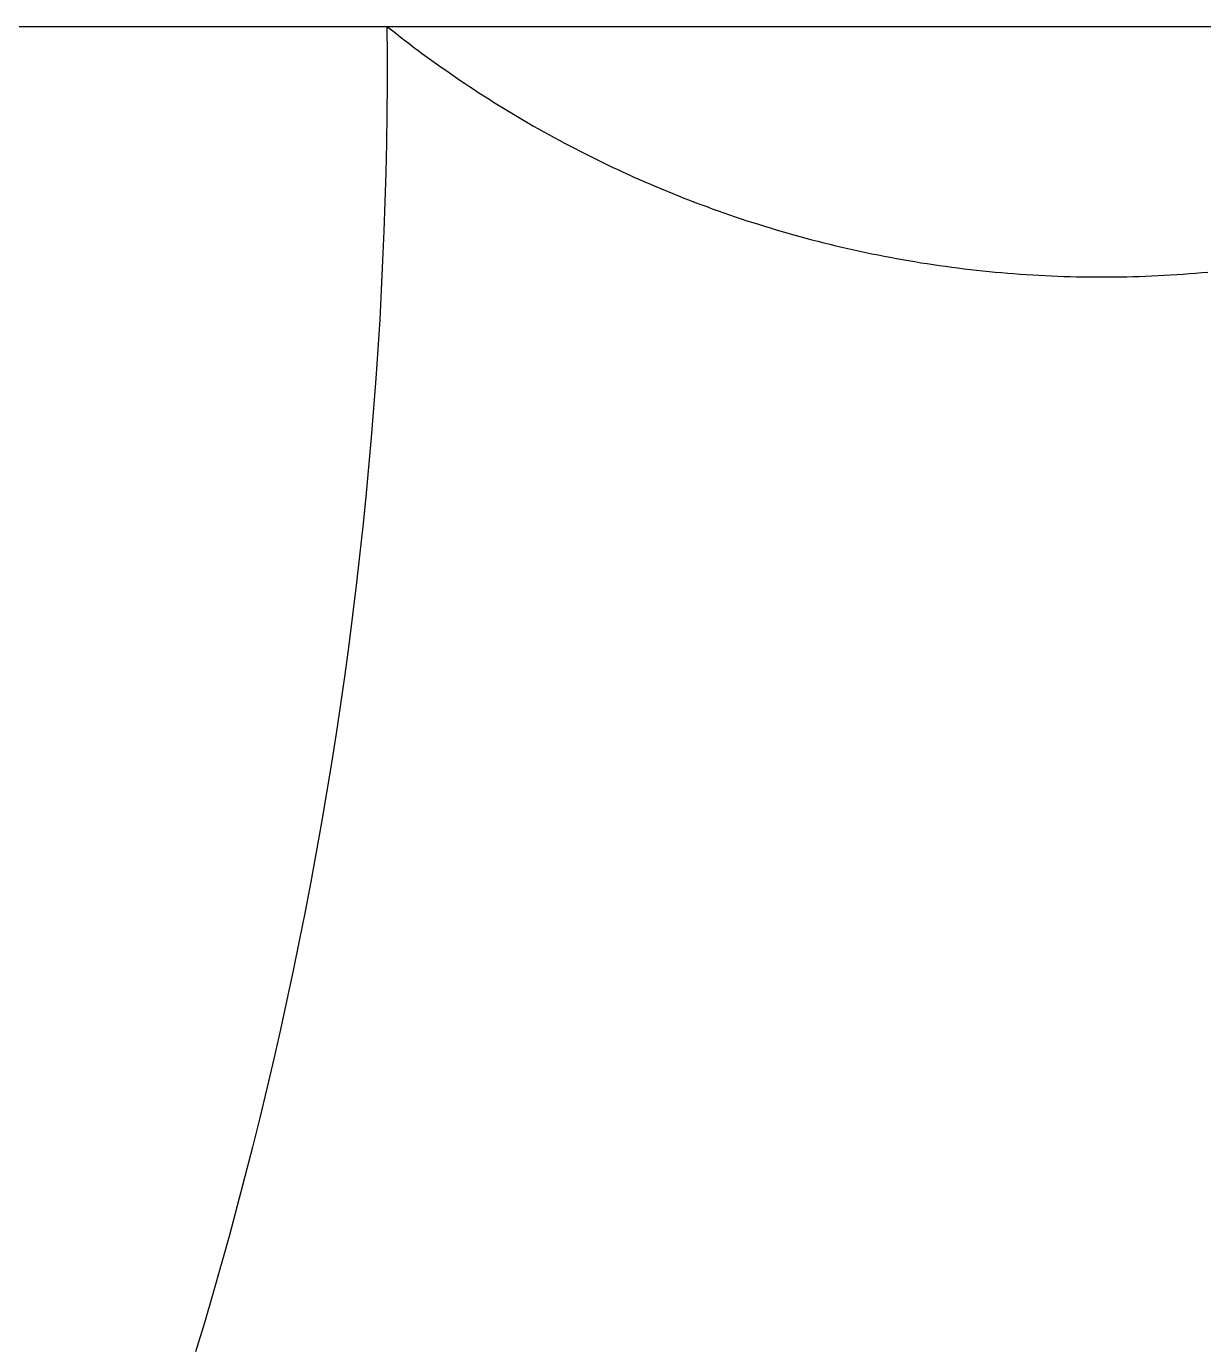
# Model space of a CAD drawing. Extents: x -111 to 2985, y -118 to 122.
# Drawn here: x -100.44 to -90.04, y -53.96 to -42.31 of the extents above; entities that cross this region are included whole.
import ezdxf

# ---------------------------------------------------------------- set-up
doc = ezdxf.new("R2010")
doc.units = 0
doc.layers.add('LAYER_03', color=5, linetype='CONTINUOUS')

msp = doc.modelspace()

# ---------------------------------------------------------------- linework, layer by layer
at = {"layer": 'LAYER_03'}
for points in [[(-110.839, -42.31), (-31.256, -42.31)], [(-97.256, -42.31), (-97.254, -42.567), (-97.255, -42.825), (-97.257, -43.083), (-97.261, -43.342), (-97.266, -43.601), (-97.274, -43.86), (-97.283, -44.119), (-97.294, -44.379), (-97.306, -44.639), (-97.32, -44.899), (-97.336, -45.16), (-97.354, -45.42), (-97.374, -45.681), (-97.395, -45.942), (-97.418, -46.203), (-97.443, -46.465), (-97.469, -46.726), (-97.498, -46.987), (-97.528, -47.249), (-97.56, -47.511), (-97.594, -47.772), (-97.629, -48.034), (-97.667, -48.296), (-97.706, -48.557), (-97.747, -48.819), (-97.789, -49.081), (-97.834, -49.342), (-97.88, -49.604), (-97.928, -49.865), (-97.978, -50.127), (-98.03, -50.388), (-98.084, -50.649), (-98.139, -50.909), (-98.197, -51.17), (-98.256, -51.43), (-98.316, -51.691), (-98.379, -51.95), (-98.444, -52.21), (-98.51, -52.469), (-98.578, -52.729), (-98.648, -52.987), (-98.72, -53.246), (-98.793, -53.504), (-98.868, -53.761), (-98.946, -54.018)], [(-97.256, -42.31), (-97.217, -42.341), (-97.178, -42.371), (-97.139, -42.402), (-97.1, -42.432), (-97.06, -42.462), (-97.021, -42.492), (-96.981, -42.522), (-96.941, -42.552), (-96.9, -42.581), (-96.86, -42.611), (-96.819, -42.64), (-96.778, -42.669), (-96.737, -42.698), (-96.695, -42.727), (-96.654, -42.756), (-96.612, -42.784), (-96.57, -42.812), (-96.528, -42.84), (-96.485, -42.868), (-96.443, -42.896), (-96.4, -42.924), (-96.357, -42.951), (-96.314, -42.979), (-96.27, -43.006), (-96.227, -43.033), (-96.183, -43.059), (-96.139, -43.086), (-96.095, -43.112), (-96.05, -43.138), (-96.006, -43.164), (-95.961, -43.19), (-95.916, -43.216), (-95.871, -43.241), (-95.825, -43.266), (-95.78, -43.291), (-95.734, -43.316), (-95.688, -43.341), (-95.642, -43.365), (-95.595, -43.389), (-95.549, -43.413), (-95.502, -43.437), (-95.455, -43.46), (-95.408, -43.484), (-95.361, -43.507), (-95.314, -43.53), (-95.266, -43.552), (-95.218, -43.575), (-95.171, -43.597), (-95.122, -43.619), (-95.074, -43.641), (-95.026, -43.662), (-94.977, -43.683), (-94.928, -43.704), (-94.88, -43.725), (-94.831, -43.746), (-94.781, -43.766), (-94.732, -43.786), (-94.682, -43.806), (-94.633, -43.826), (-94.583, -43.845), (-94.533, -43.864), (-94.483, -43.883), (-94.432, -43.902), (-94.382, -43.92), (-94.331, -43.939), (-94.281, -43.956), (-94.23, -43.974), (-94.179, -43.992), (-94.128, -44.009), (-94.076, -44.026), (-94.025, -44.042), (-93.973, -44.058), (-93.922, -44.075), (-93.87, -44.09), (-93.818, -44.106), (-93.766, -44.121), (-93.714, -44.136), (-93.661, -44.151), (-93.609, -44.165), (-93.556, -44.18), (-93.504, -44.194), (-93.451, -44.207), (-93.398, -44.221), (-93.345, -44.234), (-93.292, -44.247), (-93.239, -44.259), (-93.186, -44.271), (-93.132, -44.283), (-93.079, -44.295), (-93.025, -44.307), (-92.972, -44.318), (-92.918, -44.329), (-92.864, -44.339), (-92.81, -44.349), (-92.756, -44.359), (-92.702, -44.369), (-92.648, -44.379), (-92.594, -44.388), (-92.539, -44.397), (-92.485, -44.405), (-92.43, -44.413), (-92.376, -44.421), (-92.321, -44.429), (-92.267, -44.436), (-92.212, -44.443), (-92.157, -44.45), (-92.103, -44.457), (-92.048, -44.463), (-91.993, -44.469), (-91.938, -44.474), (-91.883, -44.48), (-91.828, -44.485), (-91.773, -44.489), (-91.718, -44.494), (-91.662, -44.498), (-91.607, -44.501), (-91.552, -44.505), (-91.497, -44.508), (-91.442, -44.511), (-91.386, -44.514), (-91.331, -44.516), (-91.276, -44.518), (-91.22, -44.52), (-91.165, -44.521), (-91.11, -44.522), (-91.054, -44.523), (-90.999, -44.523), (-90.943, -44.523), (-90.888, -44.523), (-90.833, -44.523), (-90.777, -44.522), (-90.722, -44.521), (-90.667, -44.52), (-90.611, -44.518), (-90.556, -44.516), (-90.501, -44.514), (-90.445, -44.511), (-90.39, -44.508), (-90.335, -44.505), (-90.28, -44.501), (-90.224, -44.498), (-90.169, -44.494), (-90.114, -44.489), (-90.059, -44.485), (-90.004, -44.48)]]:
    msp.add_lwpolyline(points, dxfattribs=at)

doc.saveas('drawing.dxf')
